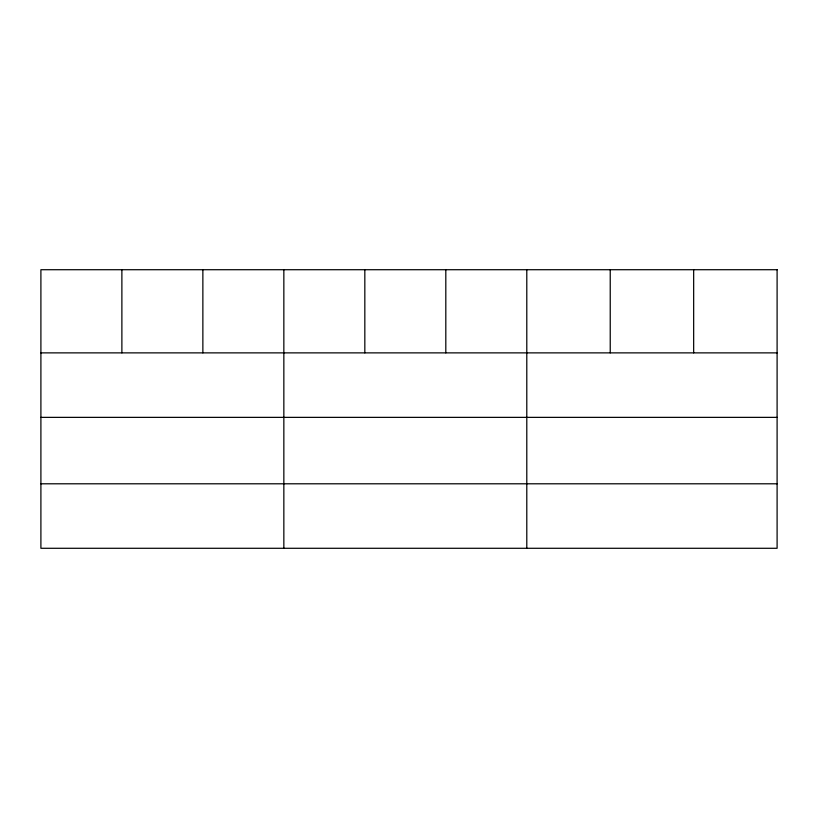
<?xml version="1.0" encoding="UTF-8"?>
<svg xmlns="http://www.w3.org/2000/svg" width="818" height="818" viewBox="0 0 818 818"><rect width="100%" height="100%" fill="white"/><g stroke="black" fill="none" stroke-linecap="round" stroke-linejoin="round"><path stroke-width="1.23" d="M40.9 352.875L777.1 352.875M40.9 417.364L777.1 417.364M40.9 483.796L777.1 483.796M693.664 269.715L693.664 352.875M610.228 269.715L610.228 352.875M526.792 269.715L526.792 548.285M445.81 269.715L445.81 352.875M364.828 269.715L364.828 352.875M283.846 269.715L283.846 548.285M202.864 269.715L202.864 352.875M121.882 269.715L121.882 352.875M777.1 269.715L40.9 269.715L40.9 548.285L777.1 548.285L777.1 269.715"/></g></svg>
